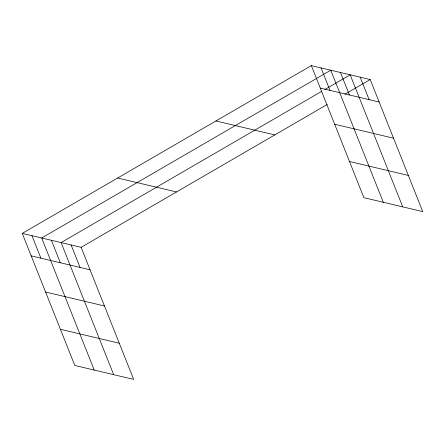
<?xml version="1.0" encoding="UTF-8"?>
<svg xmlns="http://www.w3.org/2000/svg" width="445" height="445" viewBox="0 0 445 445"><rect width="100%" height="100%" fill="white"/><g stroke="black" fill="none" stroke-linecap="round" stroke-linejoin="round"><path stroke-width="0.67" d="M22.25 233.391L81.112 247.325L133.667 379.39L74.804 365.462L22.25 233.391L311.333 65.61L370.195 79.538L422.75 211.609L363.888 197.675L311.333 65.61M321.913 91.208L61.099 242.592L113.653 374.657M324.861 89.501L350.182 74.804L402.736 206.869M81.112 247.325L327.209 104.492M344.875 94.24L370.195 79.538M320.278 88.082L379.14 102.016M334.668 124.25L393.53 138.184M215.936 120.979L274.799 134.907M349.497 161.507L408.36 175.441M117.647 178.022L176.509 191.956M31.195 255.869L90.057 269.804M45.585 292.037L104.447 305.971M60.414 329.294L119.277 343.228M360.189 77.174L369.133 99.647M340.47 72.502L349.414 94.98M383.312 202.269L330.757 70.204L41.674 237.992L94.229 370.056M321.045 67.907L329.99 90.385M71.105 244.956L80.05 267.434M51.386 240.289L60.331 262.767M31.962 235.694L40.907 258.172"/></g></svg>
